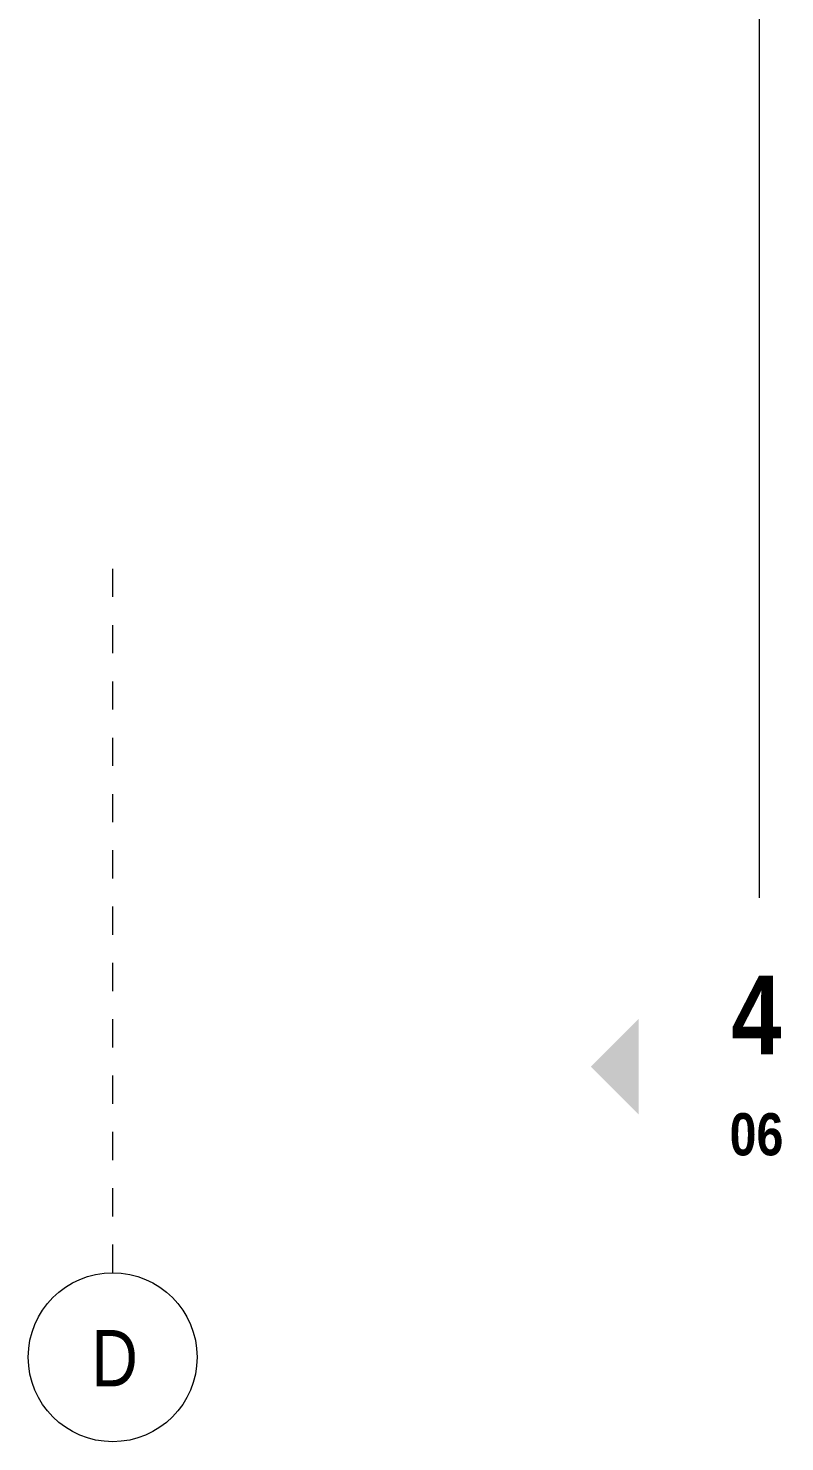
# Model space of a CAD drawing. Header units: metres. Extents: x -3 to 175, y -5 to 18.
# Drawn here: x 123.19 to 125.87, y -4.88 to 0.14 of the extents above; entities that cross this region are included whole.
import ezdxf

# ---------------------------------------------------------------- set-up
doc = ezdxf.new("R2010")
doc.units = ezdxf.units.M
doc.linetypes.add('Grid Line', pattern=[0.022225, 0.0127, -0.003175, 0.003175, -0.003175])
for name, color, linetype, lineweight in [('G-ANNO-SYMB', 7, 'Continuous', 9), ('S-GRID', 7, 'Continuous', 9), ('S-GRID-IDEN', 7, 'Continuous', 9)]:
    doc.layers.add(name, color=color, linetype=linetype, lineweight=lineweight)
doc.styles.add('Saira Condensed', font='SairaCondensed-Regular.ttf', dxfattribs={"height": 0.2})
doc.styles.add('Saira Condensed_B', font='', dxfattribs={"height": 0.15})
doc.styles.add('Saira Condensed_B_1', font='', dxfattribs={"height": 0.28})
doc.styles.get('Saira Condensed_B').set_extended_font_data('Saira Condensed', bold=True)
doc.styles.get('Saira Condensed_B_1').set_extended_font_data('Saira Condensed', bold=True)

# ---------------------------------------------------------------- blocks, each defined once
blk = doc.blocks.new('Grid - 3mm-1144979-N-Hab-01')
at = {"layer": 'S-GRID-IDEN', "color": 253, "true_color": 0xaaaaaa}
blk.add_circle((0, 0), 0.003, dxfattribs=at)
blk = doc.blocks.new('Section - Símbolo_Detalle_Plano-1146154-N-Hab-01')
at = {"layer": 'G-ANNO-SYMB', "true_color": 0x808080}
blk.add_hatch(color=8, dxfattribs=at).paths.add_polyline_path([(-0.004296, 0.004296), (-0.007704, 0.004296), (-0.006, 0.006)])

msp = doc.modelspace()

# ---------------------------------------------------------------- linework, layer by layer
at = {"layer": 'G-ANNO-SYMB', "lineweight": 18}
msp.add_line((125.7845, -2.9512), (125.7845, 13.4359), dxfattribs=at)
at = {"layer": 'S-GRID', "color": 254, "linetype": 'Grid Line', "true_color": 0xd4d4d4}
msp.add_line((123.4856, -4.2829), (123.4856, -1.7829), dxfattribs=at)

# ---------------------------------------------------------------- block references
at = {"layer": 'G-ANNO-SYMB', "color": 8, "lineweight": 18, "true_color": 0x808080, "xscale": 99.99999999999993, "yscale": 99.99999999999993, "zscale": 99.99999999999993, "rotation": 89.99999999999972}
msp.add_blockref('Section - Símbolo_Detalle_Plano-1146154-N-Hab-01', (125.7845, -2.9512), dxfattribs=at)
at = {"layer": 'S-GRID-IDEN', "color": 253, "true_color": 0xaaaaaa, "xscale": 99.99999999999993, "yscale": 99.99999999999993, "zscale": 99.99999999999993}
msp.add_blockref('Grid - 3mm-1144979-N-Hab-01', (123.4856, -4.5829), dxfattribs=at)

# ---------------------------------------------------------------- texts
at = {"layer": 'G-ANNO-SYMB', "insert": (125.6842, -3.2278), "char_height": 0.28, "width": 0.240506, "attachment_point": 1, "style": 'Saira Condensed_B_1'}
msp.add_mtext('\\fSaira Condensed|b1|i0|c0|p2|;4', dxfattribs=at)
at = {"layer": 'G-ANNO-SYMB', "color": 8, "true_color": 0x808080, "insert": (125.6777, -3.7161), "char_height": 0.15, "width": 0.25654, "attachment_point": 1, "style": 'Saira Condensed_B', "bg_fill": 3, "box_fill_scale": 1.25, "bg_fill_color": 256, "bg_fill_true_color": 13158600, "bg_fill_transparency": 0}
msp.add_mtext('06', dxfattribs=at)
at = {"layer": 'S-GRID-IDEN', "color": 253, "true_color": 0xaaaaaa, "insert": (123.4099, -4.4861), "char_height": 0.2, "width": 0.176371, "attachment_point": 1, "style": 'Saira Condensed'}
msp.add_mtext('D', dxfattribs=at)

doc.saveas('drawing.dxf')
